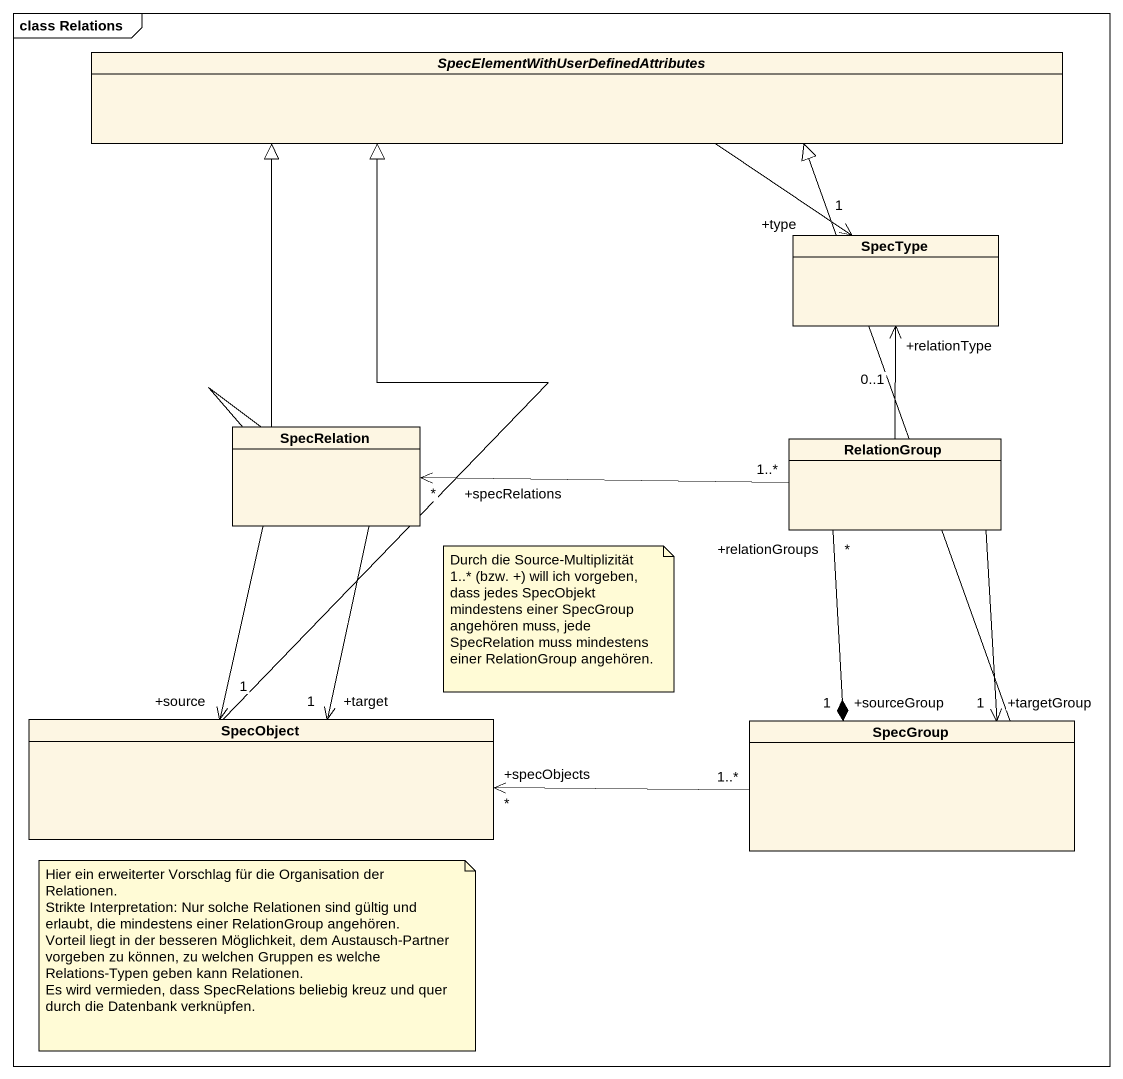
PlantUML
@startuml
mainframe class Relations
hide circle
hide empty members
abstract class "SpecElementWithUserDefinedAttributes" as SpecElementWithUserDefinedAt
class SpecType
class SpecRelation
class RelationGroup
class SpecObject
class SpecGroup
SpecElementWithUserDefinedAt -right-> "+type\n1" SpecType
SpecRelation -up-|> SpecElementWithUserDefinedAt
SpecRelation --> "+source\n1" SpecObject
SpecRelation --> "+target\n1" SpecObject
RelationGroup -up-> "+relationType\n0..1" SpecType
RelationGroup "1..*" -left-> "+specRelations\n*" SpecRelation
RelationGroup "+relationGroups\n*" --* "+sourceGroup\n1" SpecGroup
RelationGroup --> "+targetGroup\n1" SpecGroup
SpecObject -up-|> SpecElementWithUserDefinedAt
SpecGroup -up-|> SpecElementWithUserDefinedAt
SpecGroup "1..*" -left-> "+specObjects\n*" SpecObject
note as N1
  Durch die Source-Multiplizität 1..* (bzw. +) will ich vorgeben, dass jedes SpecObjekt mindestens einer SpecGroup angehören muss, jede SpecRelation muss mindestens einer RelationGroup angehören.
end note
note as N2
  Hier ein erweiterter Vorschlag für die Organisation der Relationen.
  Strikte Interpretation: Nur solche Relationen sind gültig und erlaubt, die mindestens einer RelationGroup angehören.
  Vorteil liegt in der besseren Möglichkeit, dem Austausch-Partner vorgeben zu können, zu welchen Gruppen es welche Relations-Typen geben kann Relationen.
  Es wird vermieden, dass SpecRelations beliebig kreuz und quer durch die Datenbank verknüpfen.
end note
@enduml
